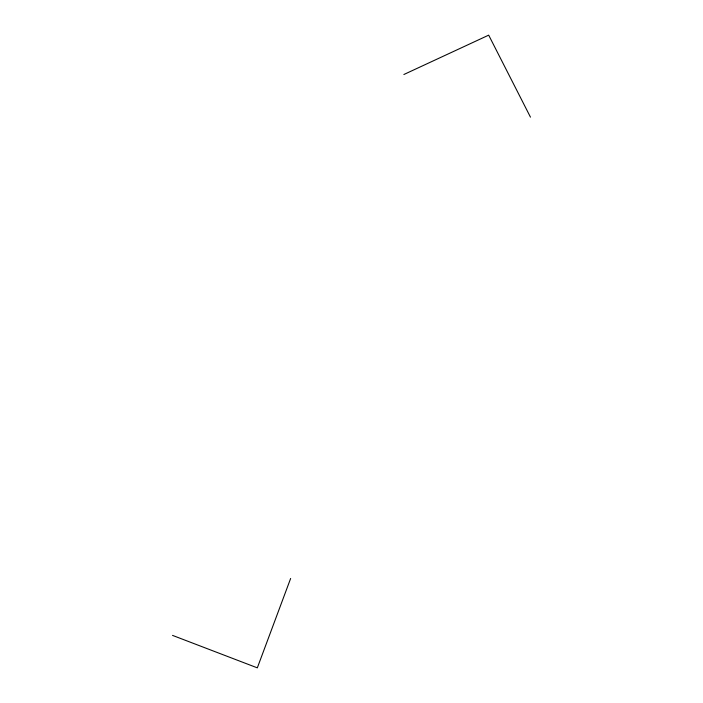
<?xml version="1.0" encoding="UTF-8"?>
<svg xmlns="http://www.w3.org/2000/svg" width="703" height="703" viewBox="0 0 703 703"><rect width="100%" height="100%" fill="white"/><g stroke="black" fill="none" stroke-linecap="round" stroke-linejoin="round"><path stroke-width="1.05" d="M290.638 578.472L257.324 667.85L172.534 635.389M403.865 74.509L488.682 35.15L530.466 117.146"/></g></svg>
